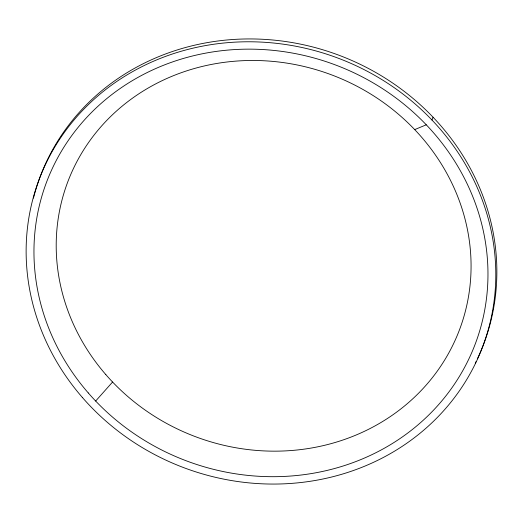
<?xml version="1.0" encoding="UTF-8"?>
<svg xmlns="http://www.w3.org/2000/svg" width="523" height="523" viewBox="0 0 523 523"><rect width="100%" height="100%" fill="white"/><g stroke="black" fill="none" stroke-linecap="round" stroke-linejoin="round"><path stroke-width="0.78" d="M431.978 120.042L433.044 117.204M95.657 401.036L112.576 382.025M414.693 129.606L426.278 124.807M33.452 198.139A237.011 218.81 20.6 0 1 336.067 54.17A237.011 218.81 20.6 0 1 477.381 358.824M475.989 361.707A237.011 218.81 20.6 0 1 475.276 363.139M105.836 374.618A209.357 193.281 20.6 0 0 459.142 330.706A209.357 193.281 20.6 0 0 225.936 62.126A209.357 193.281 20.6 0 0 105.836 374.618M88.276 392.93A229.107 211.514 20.6 0 0 474.91 344.879A229.107 211.514 20.6 0 0 219.706 50.953A229.107 211.514 20.6 0 0 88.276 392.93M82.32 397.408A237.011 218.81 20.6 0 0 482.291 347.703A237.011 218.81 20.6 0 0 218.287 43.644A237.011 218.81 20.6 0 0 82.32 397.408"/></g></svg>
